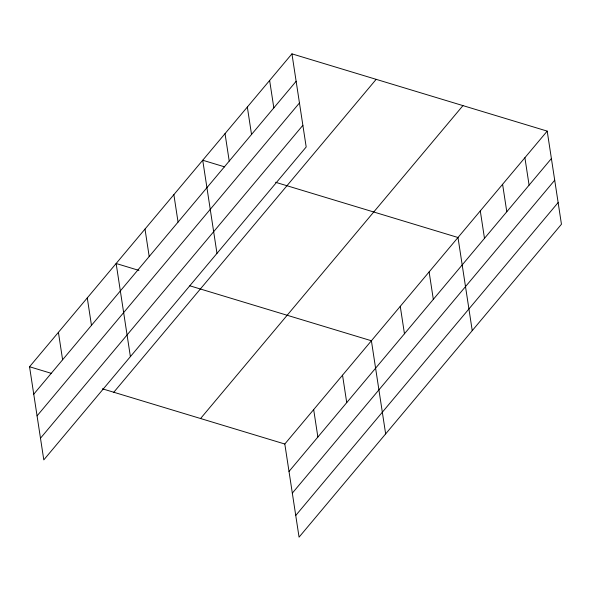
<?xml version="1.0" encoding="UTF-8"?>
<svg xmlns="http://www.w3.org/2000/svg" width="591" height="591" viewBox="0 0 591 591"><rect width="100%" height="100%" fill="white"/><g stroke="black" fill="none" stroke-linecap="round" stroke-linejoin="round"><path stroke-width="0.89" d="M291.939 53.847L306.19 146.982L43.8 459.887L29.55 366.752L291.939 53.847L547.2 131.113L561.45 224.248L299.061 537.153L284.81 444.018L547.2 131.113M33.746 394.19L296.135 81.285M37.063 415.872L299.452 102.967M40.483 438.212L302.873 125.299M113.782 392.254L376.171 79.342M200.571 418.524L462.96 105.612M289.006 471.455L551.396 158.551M292.323 493.138L554.713 180.225M295.744 515.47L558.133 202.565M224.661 166.876L202.728 160.235L216.978 253.369M275.554 182.279L457.988 237.501L472.239 330.635M138.951 270.405L116.139 263.497L130.389 356.632M189.844 285.808L371.399 340.756L385.65 433.89M29.55 366.752L51.483 373.394M102.376 388.797L284.81 444.018M524.897 157.708L529.093 185.146M502.594 184.303L506.79 211.741M480.291 210.906L484.487 238.343M429.125 271.919L433.321 299.356M400.262 306.337L404.458 333.775M342.536 375.182L346.732 402.619M269.636 80.442L273.832 107.887M313.673 409.6L317.869 437.037M247.334 107.045L251.53 134.482M225.031 133.64L229.227 161.077M173.865 194.653L178.061 222.098M145.002 229.079L149.198 256.516M87.276 297.916L91.472 325.353M58.413 332.334L62.609 359.771"/></g></svg>
